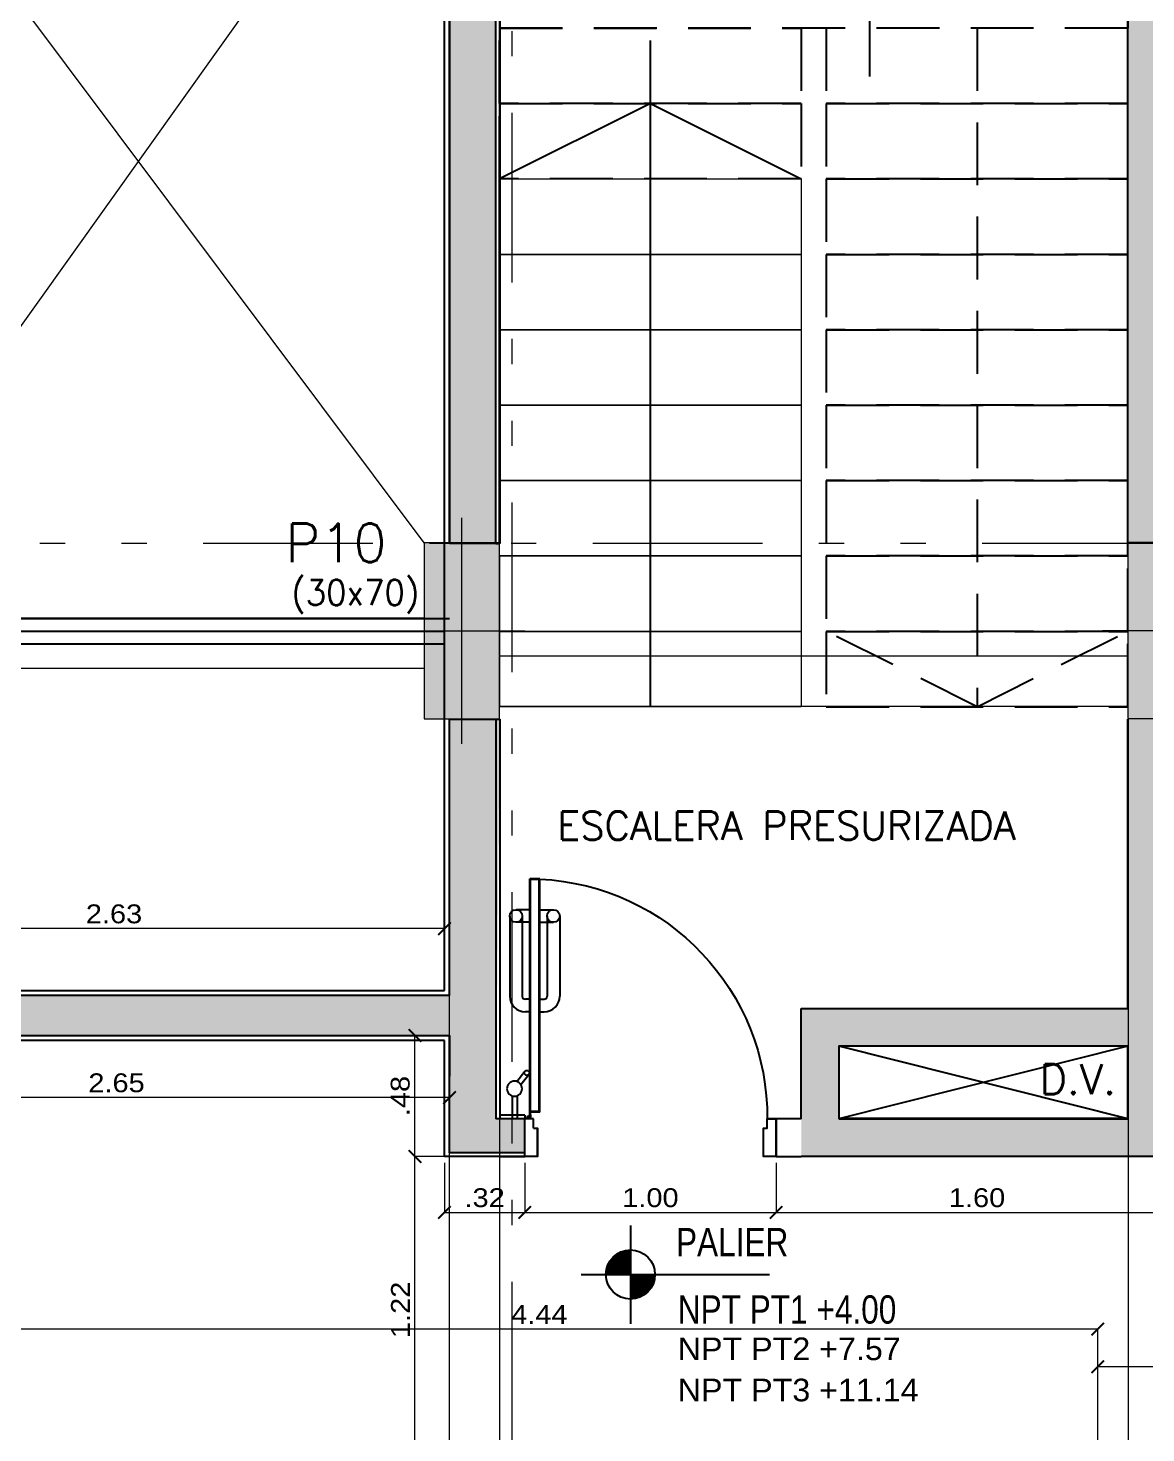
# Model space of a CAD drawing. Header units: metres. Extents: x 219 to 707, y -561 to -17.
# Drawn here: x 353.72 to 358.17, y -127.31 to -121.73 of the extents above; entities that cross this region are included whole.
import ezdxf
from ezdxf.enums import TextEntityAlignment as Align

# ---------------------------------------------------------------- set-up
doc = ezdxf.new("R2010")
doc.units = ezdxf.units.M
for name, pattern in [('CYPE_RAYAPUNTOPUNTO', [0.45, 0.225, -0.075, 0, -0.075, 0, -0.075]), ('HIDDEN', [0.375, 0.25, -0.125]), ('TRAZO_HUECO', [0.75, 0.5, -0.25])]:
    doc.linetypes.add(name, pattern=pattern)
for name, color, linetype in [('2', 2, 'Continuous'), ('A-Aberturas', 2, 'Continuous'), ('A-Muros', 4, 'Continuous'), ('A-Proyección', 1, 'HIDDEN'), ('A-Revoques', 1, 'Continuous'), ('A-Texto', 3, 'Continuous'), ('CT-75-NIVEL', 1, 'Continuous'), ('Dr Ejes en bloque', 4, 'Continuous'), ('TCOTA', 1, 'Continuous')]:
    doc.layers.add(name, color=color, linetype=linetype)
for name, color, linetype, lineweight in [('COTAS_REPLANTEO', 7, 'CYPE_RAYAPUNTOPUNTO', 0), ('ESC_ESCALON', 2, 'Continuous', 0), ('MUR_CARAS_HORMIGON', 1, 'Continuous', 20), ('PA_GRAF_HUEC', 7, 'Continuous', 0), ('PILAR_DIM', 253, 'Continuous', 0), ('PILAR_EJES', 1, 'Continuous', 0), ('PILAR_HORMIGON', 5, 'Continuous', 20), ('PILAR_REF', 253, 'Continuous', 0), ('VIG_CARAS', 253, 'Continuous', 9)]:
    doc.layers.add(name, color=color, linetype=linetype, lineweight=lineweight)
doc.layers.add('M1-Muro Común 20', color=12, linetype='Continuous', transparency=0.5)
doc.styles.add('1-50', font='arial.ttf', dxfattribs={"width": 1.1, "height": 0.075})
doc.styles.add('CYPETXT', font='romans', dxfattribs={"height": 0.2})
doc.styles.add('ROMANS', font='arial.ttf', dxfattribs={"width": 1.02, "height": 1.2})
doc.styles.add('T12', font='romans.shx', dxfattribs={"height": 0.12})
doc.dimstyles.new('1-50', dxfattribs={"dimscale": 0, "dimtxt": 0.075, "dimasz": 0.05, "dimexe": 0, "dimexo": 0.025, "dimgap": 0.02, "dimtad": 1, "dimzin": 4, "dimdsep": 46, "dimtxsty": '1-50', "dimblk": 'ARCHTICK', "dimcen": 0.09, "dimclrd": 256, "dimclre": 8, "dimclrt": 2, "dimadec": 0, "dimazin": 3, "dimtfac": 1, "dimtofl": 0, "dimtmove": 2, "dimatfit": 3, "dimldrblk": 'OPEN90', "dimfxl": 1, "dimtolj": 1, "dimtzin": 0, "dimlwd": 18, "dimlwe": 18, "dimarcsym": 0})

# ---------------------------------------------------------------- blocks, each defined once
blk = doc.blocks.new('A$C2B301203')
at = {"color": 1}
blk.add_line((0.0825, 0.8661), (0.0825, 0.9602), dxfattribs=at)
at = {"color": 1, "extrusion": (0, 1e-16, -1)}
for p, q in [((0.1328, 0.9464), (0.1328, 0.0029)), ((0.1358, 0.941), (0.1358, 0.0059)), ((0.1728, 0.931), (0.1358, 0.931)), ((0.1698, 0.928), (0.1358, 0.928)), ((0.1698, 0.928), (0.1698, 0.0059)), ((0.1728, 0.931), (0.1728, 0.0029)), ((0.1728, 0.0029), (0.1328, 0.0029)), ((0.1698, 0.0059), (0.1358, 0.0059))]:
    blk.add_line(p, q, dxfattribs=at)
at = {"color": 1, "extrusion": (-1e-16, 0, -1)}
for p, q in [((0.081, 0.8089), (0.1137, 0.7684)), ((0.0972, 0.8206), (0.1293, 0.781))]:
    blk.add_line(p, q, dxfattribs=at)
at = {"color": 1}
blk.add_lwpolyline([(0.0625, 0.8661), (0.0625, 0.9602)], dxfattribs=at)
blk.add_circle((0.0725, 0.8377), 0.0301, dxfattribs=at)
at = {"color": 1, "extrusion": (-1e-16, 0, -1)}
blk.add_circle((-0.1215, 0.7747), 0.01, dxfattribs=at)
at = {"layer": 'A-Aberturas'}
for p, q in [((0.1133, 1.1073), (0.1133, 0.9573)), ((1.1133, 1.1073), (1.1133, 0.9573)), ((0.1483, 0.9573), (0.1133, 0.9573))]:
    blk.add_line(p, q, dxfattribs=at)
at = {"layer": 'A-Aberturas', "extrusion": (0, 1e-16, -1)}
for p, q in [((0.1358, 0.941), (0.1358, 0.9518)), ((0.1358, 0.941), (0.1328, 0.941)), ((0.1328, 0.5316), (0.1154, 0.5316)), ((0.1728, 0.5316), (0.1903, 0.5316)), ((0.0534, 0.1508), (0.0534, 0.4697)), ((0.1034, 0.1508), (0.1034, 0.4697)), ((0.1328, 0.4816), (0.1154, 0.4816)), ((0.1728, 0.4816), (0.1903, 0.4816)), ((0.2022, 0.1508), (0.2022, 0.4697)), ((0.2522, 0.1508), (0.2522, 0.4697)), ((0.1328, 0.1758), (0.0784, 0.1758)), ((0.1728, 0.1758), (0.2272, 0.1758)), ((0.1328, 0.1258), (0.0784, 0.1258)), ((0.1728, 0.1258), (0.2272, 0.1258))]:
    blk.add_line(p, q, dxfattribs=at)
at = {"layer": 'A-Aberturas', "extrusion": (-1e-16, 0, -1)}
for q in [(0.1483, 0.9573), (0.1633, 0.9943)]:
    blk.add_line((0.1483, 0.9943), q, dxfattribs=at)
blk.add_lwpolyline([(-0.1633, 1.1073), (-0.1633, 0.9943), (-0.1633, 1.1073), (-0.1133, 1.1073)], dxfattribs=at)
at = {"layer": 'A-Aberturas'}
blk.add_lwpolyline([(1.1133, 1.1073), (1.0633, 1.1073), (1.0633, 1.0523)], dxfattribs=at)
blk.add_polyline3d([(1.0633, 1.1073, 0), (1.0633, 0.9943, 0), (1.0783, 0.9943, 0), (1.0783, 0.9573, 0), (1.1133, 0.9573, 0), (1.0783, 0.9573, 0)], dxfattribs=at)
at = {"layer": 'A-Aberturas', "extrusion": (0, 1e-16, -1)}
for centre, radius in [((-0.1294, 0.9518), 0.00636), ((-0.1294, 0.9518), 0.00431), ((-0.0784, 0.1508), 0.025), ((-0.2272, 0.1508), 0.025)]:
    blk.add_circle(centre, radius, dxfattribs=at)
at = {"layer": 'A-Aberturas'}
blk.add_arc((0.1294, 0.9518), 0.9489, 272.6207, 0.5064, dxfattribs=at)
at = {"layer": 'A-Aberturas', "extrusion": (0, 1e-16, -1)}
for centre, radius, start, end in [((-0.1154, 0.4697), 0.062, 0, 90), ((-0.1903, 0.4697), 0.062, 90, 180), ((-0.1154, 0.4697), 0.012, 0, 90), ((-0.1903, 0.4697), 0.012, 90, 180)]:
    blk.add_arc(centre, radius, start, end, dxfattribs=at)
blk = doc.blocks.new('_ArchTick')
at = {"color": 0, "linetype": 'ByBlock', "const_width": 0.15}
blk.add_lwpolyline([(-0.5, -0.5), (0.5, 0.5)], dxfattribs=at)
blk = doc.blocks.new('*D377')
at = {"layer": 'Defpoints', "color": 0, "transparency": 16777216}
for p in [(352.7459, -125.3084), (352.7459, -125.5539), (355.3759, -125.5539)]:
    blk.add_point(p, dxfattribs=at)
at = {"layer": 'TCOTA', "color": 8, "lineweight": 18, "transparency": 16777216}
for p, q in [((352.7459, -125.5289), (352.7459, -125.3084)), ((355.3759, -125.5289), (355.3759, -125.3084))]:
    blk.add_line(p, q, dxfattribs=at)
at = {"layer": 'TCOTA', "lineweight": 18, "transparency": 16777216}
blk.add_line((355.3759, -125.3084), (352.7459, -125.3084), dxfattribs=at)
at = {"layer": 'TCOTA', "lineweight": 18, "transparency": 16777216, "xscale": 0.05, "yscale": 0.05, "zscale": 0.05, "rotation": 180}
blk.add_blockref('_ArchTick', (352.7459, -125.3084), dxfattribs=at)
at = {"layer": 'TCOTA', "lineweight": 18, "transparency": 16777216, "xscale": 0.05, "yscale": 0.05, "zscale": 0.05}
blk.add_blockref('_ArchTick', (355.3759, -125.3084), dxfattribs=at)
at = {"layer": 'TCOTA', "color": 2, "transparency": 16777216, "insert": (354.0609, -125.2501), "char_height": 0.075, "attachment_point": 5, "style": '1-50'}
blk.add_mtext('\\A1;2.63', dxfattribs=at)
blk = doc.blocks.new('_Open90')
at = {"color": 0, "linetype": 'ByBlock', "lineweight": -2}
for p, q in [((0, 0), (-1, 0)), ((-0.5, 0.5), (0, 0)), ((0, 0), (-0.5, -0.5))]:
    blk.add_line(p, q, dxfattribs=at)
blk = doc.blocks.new('*D384')
at = {"layer": 'Defpoints', "color": 0, "transparency": 16777216}
for p in [(352.7459, -125.9805), (352.7459, -125.9805), (355.3958, -126.0648)]:
    blk.add_point(p, dxfattribs=at)
at = {"layer": 'TCOTA', "color": 8, "lineweight": 18, "transparency": 16777216}
for p, q in [((352.7459, -125.9555), (352.7459, -125.9805)), ((355.3958, -126.0398), (355.3958, -125.9805))]:
    blk.add_line(p, q, dxfattribs=at)
at = {"layer": 'TCOTA', "lineweight": 18, "transparency": 16777216}
blk.add_line((355.3958, -125.9805), (352.7459, -125.9805), dxfattribs=at)
at = {"layer": 'TCOTA', "lineweight": 18, "transparency": 16777216, "xscale": 0.05, "yscale": 0.05, "zscale": 0.05, "rotation": 180}
blk.add_blockref('_ArchTick', (352.7459, -125.9805), dxfattribs=at)
at = {"layer": 'TCOTA', "lineweight": 18, "transparency": 16777216, "xscale": 0.05, "yscale": 0.05, "zscale": 0.05}
blk.add_blockref('_ArchTick', (355.3958, -125.9805), dxfattribs=at)
at = {"layer": 'TCOTA', "color": 2, "transparency": 16777216, "insert": (354.0709, -125.9222), "char_height": 0.075, "attachment_point": 5, "style": '1-50'}
blk.add_mtext('\\A1;2.65', dxfattribs=at)
blk = doc.blocks.new('*D385')
at = {"layer": 'Defpoints', "color": 0, "transparency": 16777216}
for p in [(355.2586, -125.7339), (355.3959, -125.7339), (355.3958, -126.2148)]:
    blk.add_point(p, dxfattribs=at)
at = {"layer": 'TCOTA', "color": 8, "lineweight": 18, "transparency": 16777216}
for p, q in [((355.3709, -125.7339), (355.2586, -125.7339)), ((355.3708, -126.2148), (355.2586, -126.2148))]:
    blk.add_line(p, q, dxfattribs=at)
at = {"layer": 'TCOTA', "lineweight": 18, "transparency": 16777216}
blk.add_line((355.2586, -126.2148), (355.2586, -125.7339), dxfattribs=at)
at = {"layer": 'TCOTA', "lineweight": 18, "transparency": 16777216, "xscale": 0.05, "yscale": 0.05, "zscale": 0.05}
for p, rotation in [((355.2586, -125.7339), 90), ((355.2586, -126.2148), 270)]:
    blk.add_blockref('_ArchTick', p, dxfattribs=dict(at, rotation=rotation))
at = {"layer": 'TCOTA', "color": 2, "transparency": 16777216, "insert": (355.2003, -125.9743), "char_height": 0.075, "attachment_point": 5, "rotation": 90, "style": '1-50'}
blk.add_mtext('\\A1;.48', dxfattribs=at)
blk = doc.blocks.new('*D386')
at = {"layer": 'Defpoints', "color": 0, "transparency": 16777216}
for p in [(355.2586, -126.2148), (355.4388, -126.2148), (355.4388, -127.4351)]:
    blk.add_point(p, dxfattribs=at)
at = {"layer": 'TCOTA', "color": 8, "lineweight": 18, "transparency": 16777216}
for p, q in [((355.4138, -126.2148), (355.2586, -126.2148)), ((355.4138, -127.4351), (355.2586, -127.4351))]:
    blk.add_line(p, q, dxfattribs=at)
at = {"layer": 'TCOTA', "lineweight": 18, "transparency": 16777216}
blk.add_line((355.2586, -127.4351), (355.2586, -126.2148), dxfattribs=at)
at = {"layer": 'TCOTA', "lineweight": 18, "transparency": 16777216, "xscale": 0.05, "yscale": 0.05, "zscale": 0.05}
for p, rotation in [((355.2586, -126.2148), 90), ((355.2586, -127.4351), 270)]:
    blk.add_blockref('_ArchTick', p, dxfattribs=dict(at, rotation=rotation))
at = {"layer": 'TCOTA', "color": 2, "transparency": 16777216, "insert": (355.2009, -126.825), "char_height": 0.075, "attachment_point": 5, "rotation": 90, "style": '1-50'}
blk.add_mtext('\\A1;1.22', dxfattribs=at)
blk = doc.blocks.new('*D390')
at = {"layer": 'Defpoints', "color": 0, "transparency": 16777216}
for p in [(353.531, -126.9011), (353.531, -127.4151), (357.976, -127.4151)]:
    blk.add_point(p, dxfattribs=at)
at = {"layer": 'TCOTA', "color": 8, "lineweight": 18, "transparency": 16777216}
for p, q in [((353.531, -127.3901), (353.531, -126.9011)), ((357.976, -127.3901), (357.976, -126.9011))]:
    blk.add_line(p, q, dxfattribs=at)
at = {"layer": 'TCOTA', "lineweight": 18, "transparency": 16777216}
blk.add_line((357.976, -126.9011), (353.531, -126.9011), dxfattribs=at)
at = {"layer": 'TCOTA', "lineweight": 18, "transparency": 16777216, "xscale": 0.05, "yscale": 0.05, "zscale": 0.05, "rotation": 180}
blk.add_blockref('_ArchTick', (353.531, -126.9011), dxfattribs=at)
at = {"layer": 'TCOTA', "lineweight": 18, "transparency": 16777216, "xscale": 0.05, "yscale": 0.05, "zscale": 0.05}
blk.add_blockref('_ArchTick', (357.976, -126.9011), dxfattribs=at)
at = {"layer": 'TCOTA', "color": 2, "transparency": 16777216, "insert": (355.7535, -126.8436), "char_height": 0.075, "attachment_point": 5, "style": '1-50'}
blk.add_mtext('\\A1;4.44', dxfattribs=at)
blk = doc.blocks.new('*D391')
at = {"layer": 'Defpoints', "color": 0, "transparency": 16777216}
for p in [(357.976, -127.0511), (357.976, -127.4151), (359.5957, -127.4041)]:
    blk.add_point(p, dxfattribs=at)
at = {"layer": 'TCOTA', "color": 8, "lineweight": 18, "transparency": 16777216}
for p, q in [((357.976, -127.3901), (357.976, -127.0511)), ((359.5957, -127.3791), (359.5957, -127.0511))]:
    blk.add_line(p, q, dxfattribs=at)
at = {"layer": 'TCOTA', "lineweight": 18, "transparency": 16777216}
blk.add_line((359.5957, -127.0511), (357.976, -127.0511), dxfattribs=at)
at = {"layer": 'TCOTA', "lineweight": 18, "transparency": 16777216, "xscale": 0.05, "yscale": 0.05, "zscale": 0.05, "rotation": 180}
blk.add_blockref('_ArchTick', (357.976, -127.0511), dxfattribs=at)
at = {"layer": 'TCOTA', "lineweight": 18, "transparency": 16777216, "xscale": 0.05, "yscale": 0.05, "zscale": 0.05}
blk.add_blockref('_ArchTick', (359.5957, -127.0511), dxfattribs=at)
at = {"layer": 'TCOTA', "color": 2, "transparency": 16777216, "insert": (358.7858, -126.9928), "char_height": 0.075, "attachment_point": 5, "style": '1-50'}
blk.add_mtext('\\A1;1.62', dxfattribs=at)
blk = doc.blocks.new('*D392')
at = {"layer": 'Defpoints', "color": 0, "transparency": 16777216}
for p in [(355.3759, -126.2148), (355.6958, -126.2148), (355.6958, -126.4375)]:
    blk.add_point(p, dxfattribs=at)
at = {"layer": 'TCOTA', "color": 8, "lineweight": 18, "transparency": 16777216}
for p, q in [((355.3759, -126.2398), (355.3759, -126.4375)), ((355.6958, -126.2398), (355.6958, -126.4375))]:
    blk.add_line(p, q, dxfattribs=at)
at = {"layer": 'TCOTA', "lineweight": 18, "transparency": 16777216}
blk.add_line((355.3759, -126.4375), (355.6958, -126.4375), dxfattribs=at)
at = {"layer": 'TCOTA', "lineweight": 18, "transparency": 16777216, "xscale": 0.05, "yscale": 0.05, "zscale": 0.05, "rotation": 180}
blk.add_blockref('_ArchTick', (355.3759, -126.4375), dxfattribs=at)
at = {"layer": 'TCOTA', "lineweight": 18, "transparency": 16777216, "xscale": 0.05, "yscale": 0.05, "zscale": 0.05}
blk.add_blockref('_ArchTick', (355.6958, -126.4375), dxfattribs=at)
at = {"layer": 'TCOTA', "color": 2, "transparency": 16777216, "insert": (355.5359, -126.3792), "char_height": 0.075, "attachment_point": 5, "style": '1-50'}
blk.add_mtext('\\A1;.32', dxfattribs=at)
blk = doc.blocks.new('*D393')
at = {"layer": 'Defpoints', "color": 0, "transparency": 16777216}
for p in [(355.6958, -126.2148), (356.6958, -126.2148), (356.6958, -126.4375)]:
    blk.add_point(p, dxfattribs=at)
at = {"layer": 'TCOTA', "color": 8, "lineweight": 18, "transparency": 16777216}
for p, q in [((355.6958, -126.2398), (355.6958, -126.4375)), ((356.6958, -126.2398), (356.6958, -126.4375))]:
    blk.add_line(p, q, dxfattribs=at)
at = {"layer": 'TCOTA', "lineweight": 18, "transparency": 16777216}
blk.add_line((355.6958, -126.4375), (356.6958, -126.4375), dxfattribs=at)
at = {"layer": 'TCOTA', "lineweight": 18, "transparency": 16777216, "xscale": 0.05, "yscale": 0.05, "zscale": 0.05, "rotation": 180}
blk.add_blockref('_ArchTick', (355.6958, -126.4375), dxfattribs=at)
at = {"layer": 'TCOTA', "lineweight": 18, "transparency": 16777216, "xscale": 0.05, "yscale": 0.05, "zscale": 0.05}
blk.add_blockref('_ArchTick', (356.6958, -126.4375), dxfattribs=at)
at = {"layer": 'TCOTA', "color": 2, "transparency": 16777216, "insert": (356.1958, -126.3792), "char_height": 0.075, "attachment_point": 5, "style": '1-50'}
blk.add_mtext('\\A1;1.00', dxfattribs=at)
blk = doc.blocks.new('*D394')
at = {"layer": 'Defpoints', "color": 0, "transparency": 16777216}
for p in [(356.6958, -126.2148), (358.2956, -126.2148), (358.2956, -126.4375)]:
    blk.add_point(p, dxfattribs=at)
at = {"layer": 'TCOTA', "color": 8, "lineweight": 18, "transparency": 16777216}
for p, q in [((356.6958, -126.2398), (356.6958, -126.4375)), ((358.2956, -126.2398), (358.2956, -126.4375))]:
    blk.add_line(p, q, dxfattribs=at)
at = {"layer": 'TCOTA', "lineweight": 18, "transparency": 16777216}
blk.add_line((356.6958, -126.4375), (358.2956, -126.4375), dxfattribs=at)
at = {"layer": 'TCOTA', "lineweight": 18, "transparency": 16777216, "xscale": 0.05, "yscale": 0.05, "zscale": 0.05, "rotation": 180}
blk.add_blockref('_ArchTick', (356.6958, -126.4375), dxfattribs=at)
at = {"layer": 'TCOTA', "lineweight": 18, "transparency": 16777216, "xscale": 0.05, "yscale": 0.05, "zscale": 0.05}
blk.add_blockref('_ArchTick', (358.2956, -126.4375), dxfattribs=at)
at = {"layer": 'TCOTA', "color": 2, "transparency": 16777216, "insert": (357.4957, -126.3792), "char_height": 0.075, "attachment_point": 5, "style": '1-50'}
blk.add_mtext('\\A1;1.60', dxfattribs=at)
blk = doc.blocks.new('NIVELpl')
for p, q in [((0, 0.2609), (0, -0.2609)), ((-0.2609, 0), (0.7379, 0))]:
    blk.add_line(p, q)
at = {"const_width": 0.1304}
for points in [[(0, 0.0652, 0.414214), (-0.0652, 0, 1)], [(0, -0.0652, 0.414214), (0.0652, 0, 1)]]:
    blk.add_lwpolyline(points, format="xyb", dxfattribs=at)
blk.add_circle((0, 0), 0.1304)
at = {"style": 'ROMANS', "width": 0.8}
for tag, p in [('NIVEL', (0.7241, 0.0719)), ('DESCR', (0.7241, -0.2604))]:
    blk.add_attdef(tag, text='', height=0.15, dxfattribs=at).set_placement(p, align=Align.RIGHT)
blk = doc.blocks.new('*D490')
at = {"layer": 'Defpoints', "color": 0, "transparency": 16777216}
for p in [(355.6958, -126.2148), (356.6958, -126.2148), (356.6958, -126.4375)]:
    blk.add_point(p, dxfattribs=at)
at = {"layer": 'TCOTA', "color": 8, "lineweight": 18, "transparency": 16777216}
for p, q in [((355.6958, -126.2398), (355.6958, -126.4375)), ((356.6958, -126.2398), (356.6958, -126.4375))]:
    blk.add_line(p, q, dxfattribs=at)
at = {"layer": 'TCOTA', "lineweight": 18, "transparency": 16777216}
blk.add_line((355.6958, -126.4375), (356.6958, -126.4375), dxfattribs=at)
at = {"layer": 'TCOTA', "lineweight": 18, "transparency": 16777216, "xscale": 0.05, "yscale": 0.05, "zscale": 0.05, "rotation": 180}
blk.add_blockref('_ArchTick', (355.6958, -126.4375), dxfattribs=at)
at = {"layer": 'TCOTA', "lineweight": 18, "transparency": 16777216, "xscale": 0.05, "yscale": 0.05, "zscale": 0.05}
blk.add_blockref('_ArchTick', (356.6958, -126.4375), dxfattribs=at)
at = {"layer": 'TCOTA', "color": 2, "transparency": 16777216, "insert": (356.1958, -126.3792), "char_height": 0.075, "attachment_point": 5, "style": '1-50'}
blk.add_mtext('\\A1;1.00', dxfattribs=at)
blk = doc.blocks.new('*D491')
at = {"layer": 'Defpoints', "color": 0, "transparency": 16777216}
for p in [(356.6958, -126.2148), (358.2956, -126.2148), (358.2956, -126.4375)]:
    blk.add_point(p, dxfattribs=at)
at = {"layer": 'TCOTA', "color": 8, "lineweight": 18, "transparency": 16777216}
for p, q in [((356.6958, -126.2398), (356.6958, -126.4375)), ((358.2956, -126.2398), (358.2956, -126.4375))]:
    blk.add_line(p, q, dxfattribs=at)
at = {"layer": 'TCOTA', "lineweight": 18, "transparency": 16777216}
blk.add_line((356.6958, -126.4375), (358.2956, -126.4375), dxfattribs=at)
at = {"layer": 'TCOTA', "lineweight": 18, "transparency": 16777216, "xscale": 0.05, "yscale": 0.05, "zscale": 0.05, "rotation": 180}
blk.add_blockref('_ArchTick', (356.6958, -126.4375), dxfattribs=at)
at = {"layer": 'TCOTA', "lineweight": 18, "transparency": 16777216, "xscale": 0.05, "yscale": 0.05, "zscale": 0.05}
blk.add_blockref('_ArchTick', (358.2956, -126.4375), dxfattribs=at)
at = {"layer": 'TCOTA', "color": 2, "transparency": 16777216, "insert": (357.4957, -126.3792), "char_height": 0.075, "attachment_point": 5, "style": '1-50'}
blk.add_mtext('\\A1;1.60', dxfattribs=at)
blk = doc.blocks.new('Ejes del pilar')
at = {"layer": 'PILAR_EJES'}
for p, q in [((0, -0.5), (0, 0.5)), ((-0.5, 0), (0.5, 0))]:
    blk.add_line(p, q, dxfattribs=at)
blk = doc.blocks.new('A$Ce77abe1e')
h = blk.add_hatch(color=253)
h.dxf.hatch_style = 1
h.paths.add_polyline_path([(-0.35, -0.1), (0.35, -0.1), (0.35, 0.1), (-0.35, 0.1)])
h.paths.add_polyline_path([(4.525, -0.1004), (5.325, -0.1004), (5.325, 0.0996), (4.525, 0.0996)])
h.paths.add_polyline_path([(4.7997, -3.6492), (5.4997, -3.6492), (5.4997, -3.3492), (4.7997, -3.3492)])
h.paths.add_polyline_path([(-0.8503, -3.5992), (-0.0503, -3.5992), (-0.0503, -3.3492), (-0.8503, -3.3492)])
h.paths.add_polyline_path([(-0.8508, -9.9381), (-0.1508, -9.9381), (-0.1508, -9.6381), (-0.8508, -9.6381)])
h.paths.add_polyline_path([(4.7992, -10.4381), (5.0992, -10.4381), (5.0992, -9.6381), (4.7992, -9.6381)])
h.paths.add_polyline_path([(-0.3511, -13.9003), (-0.0511, -13.9003), (-0.0511, -13.3003), (-0.3511, -13.3003)])
h.paths.add_polyline_path([(4.7989, -13.9003), (5.0989, -13.9003), (5.0989, -13.3003), (4.7989, -13.3003)])
h.paths.add_polyline_path([(10.048, -13.9003), (10.348, -13.9003), (10.348, -13.3003), (10.048, -13.3003)])
h.paths.add_polyline_path([(10.0492, -10.3381), (10.3992, -10.3381), (10.3992, -9.6381), (10.0492, -9.6381)])
h.paths.add_polyline_path([(13.0992, -10.3381), (13.3992, -10.3381), (13.3992, -9.6381), (13.0992, -9.6381)])
h.paths.add_polyline_path([(13.0989, -13.9003), (13.3989, -13.9003), (13.3989, -13.2003), (13.0989, -13.2003)])
h.paths.add_polyline_path([(17.7502, -13.9003), (18.4502, -13.9003), (18.4502, -13.6003), (17.7502, -13.6003)])
h.paths.add_polyline_path([(23.15, -13.9003), (23.45, -13.9003), (23.45, -13.3003), (23.15, -13.3003)])
h.paths.add_polyline_path([(23.15, -10.3381), (23.45, -10.3381), (23.45, -9.6381), (23.15, -9.6381)])
h.paths.add_polyline_path([(23.1497, -3.5519), (23.4497, -3.5519), (23.4497, -2.8519), (23.1497, -2.8519)])
h.paths.add_polyline_path([(22.85, -0.2), (23.45, -0.2), (23.45, 0.1), (22.85, 0.1)])
h.paths.add_polyline_path([(13.6997, -4.05), (13.9997, -4.05), (13.9997, -3.35), (13.6997, -3.35)])
h.paths.add_polyline_path([(16.4997, -4.0492), (16.7997, -4.0492), (16.7997, -3.3492), (16.4997, -3.3492)])
h.paths.add_polyline_path([(9.5497, -3.6492), (10.2497, -3.6492), (10.2497, -3.3492), (9.5497, -3.3492)])
h.paths.add_polyline_path([(9.55, -0.2), (10.25, -0.2), (10.25, 0.1), (9.55, 0.1)])
at = {"layer": 'PILAR_HORMIGON'}
h = blk.add_hatch(color=253, dxfattribs=at)
h.dxf.hatch_style = 1
h.paths.add_polyline_path([(13.6998, -0.1), (14.3998, -0.1), (14.3998, 0.1), (13.6998, 0.1)], flags=17)
h.paths.add_polyline_path([(23.15, -13.9003), (23.45, -13.9003), (23.45, -13.3003), (23.15, -13.3003)], flags=17)
h.paths.add_polyline_path([(17.7502, -13.9003), (18.4502, -13.9003), (18.4502, -13.6003), (17.7502, -13.6003)], flags=17)
h.paths.add_polyline_path([(13.0989, -13.9003), (13.3989, -13.9003), (13.3989, -13.2003), (13.0989, -13.2003)], flags=17)
h.paths.add_polyline_path([(10.048, -13.9003), (10.348, -13.9003), (10.348, -13.3003), (10.048, -13.3003)], flags=17)
h.paths.add_polyline_path([(4.7989, -13.9003), (5.0989, -13.9003), (5.0989, -13.3003), (4.7989, -13.3003)], flags=17)
h.paths.add_polyline_path([(-0.3511, -13.9003), (-0.0511, -13.9003), (-0.0511, -13.3003), (-0.3511, -13.3003)], flags=17)
h.paths.add_polyline_path([(23.15, -10.3381), (23.45, -10.3381), (23.45, -9.6381), (23.15, -9.6381)], flags=17)
h.paths.add_polyline_path([(13.0992, -10.3381), (13.3992, -10.3381), (13.3992, -9.6381), (13.0992, -9.6381)], flags=17)
h.paths.add_polyline_path([(10.0492, -10.3381), (10.3992, -10.3381), (10.3992, -9.6381), (10.0492, -9.6381)], flags=17)
h.paths.add_polyline_path([(4.7992, -10.4381), (5.0992, -10.4381), (5.0992, -9.6381), (4.7992, -9.6381)], flags=17)
h.paths.add_polyline_path([(-0.8508, -9.9381), (-0.1508, -9.9381), (-0.1508, -9.6381), (-0.8508, -9.6381)], flags=17)
h.paths.add_polyline_path([(23.1497, -3.5519), (23.4497, -3.5519), (23.4497, -2.8519), (23.1497, -2.8519)], flags=17)
h.paths.add_polyline_path([(16.4997, -4.0492), (16.7997, -4.0492), (16.7997, -3.3492), (16.4997, -3.3492)], flags=17)
h.paths.add_polyline_path([(13.6997, -4.05), (13.9997, -4.05), (13.9997, -3.35), (13.6997, -3.35)], flags=17)
h.paths.add_polyline_path([(9.5497, -3.6492), (10.2497, -3.6492), (10.2497, -3.3492), (9.5497, -3.3492)], flags=17)
h.paths.add_polyline_path([(4.7997, -3.6492), (5.4997, -3.6492), (5.4997, -3.3492), (4.7997, -3.3492)], flags=17)
h.paths.add_polyline_path([(-0.8503, -3.5992), (-0.0503, -3.5992), (-0.0503, -3.3492), (-0.8503, -3.3492)], flags=17)
h.paths.add_polyline_path([(22.85, -0.2), (23.45, -0.2), (23.45, 0.1), (22.85, 0.1)], flags=17)
h.paths.add_polyline_path([(16.5, -0.1), (17.2, -0.1), (17.2, 0.1), (16.5, 0.1)], flags=17)
h.paths.add_polyline_path([(9.55, -0.2), (10.25, -0.2), (10.25, 0.1), (9.55, 0.1)], flags=17)
h.paths.add_polyline_path([(4.525, -0.1004), (5.325, -0.1004), (5.325, 0.0996), (4.525, 0.0996)], flags=17)
h.paths.add_polyline_path([(-0.35, -0.1), (0.35, -0.1), (0.35, 0.1), (-0.35, 0.1)], flags=17)
h.paths.add_polyline_path([(16.4997, -4.0492), (16.7997, -4.0492), (16.7997, -3.3492), (16.4997, -3.3492)], flags=0)
h.paths.add_polyline_path([(13.6997, -4.05), (13.9997, -4.05), (13.9997, -3.35), (13.6997, -3.35)], flags=0)
h.paths.add_polyline_path([(16.5, -0.1), (17.2, -0.1), (17.2, 0.1), (16.5, 0.1)])
h.paths.add_polyline_path([(13.6998, -0.1), (14.3998, -0.1), (14.3998, 0.1), (13.6998, 0.1)])
h.paths.add_polyline_path([(13.6998, -0.1), (14.3998, -0.1), (14.3998, 0.1), (13.6998, 0.1)], flags=17)
h.paths.add_polyline_path([(23.15, -13.9003), (23.45, -13.9003), (23.45, -13.3003), (23.15, -13.3003)], flags=17)
h.paths.add_polyline_path([(17.7502, -13.9003), (18.4502, -13.9003), (18.4502, -13.6003), (17.7502, -13.6003)], flags=17)
h.paths.add_polyline_path([(13.0989, -13.9003), (13.3989, -13.9003), (13.3989, -13.2003), (13.0989, -13.2003)], flags=17)
h.paths.add_polyline_path([(10.048, -13.9003), (10.348, -13.9003), (10.348, -13.3003), (10.048, -13.3003)], flags=17)
h.paths.add_polyline_path([(4.7989, -13.9003), (5.0989, -13.9003), (5.0989, -13.3003), (4.7989, -13.3003)], flags=17)
h.paths.add_polyline_path([(-0.3511, -13.9003), (-0.0511, -13.9003), (-0.0511, -13.3003), (-0.3511, -13.3003)], flags=17)
h.paths.add_polyline_path([(23.15, -10.3381), (23.45, -10.3381), (23.45, -9.6381), (23.15, -9.6381)], flags=17)
h.paths.add_polyline_path([(13.0992, -10.3381), (13.3992, -10.3381), (13.3992, -9.6381), (13.0992, -9.6381)], flags=17)
h.paths.add_polyline_path([(10.0492, -10.3381), (10.3992, -10.3381), (10.3992, -9.6381), (10.0492, -9.6381)], flags=17)
h.paths.add_polyline_path([(4.7992, -10.4381), (5.0992, -10.4381), (5.0992, -9.6381), (4.7992, -9.6381)], flags=17)
h.paths.add_polyline_path([(-0.8508, -9.9381), (-0.1508, -9.9381), (-0.1508, -9.6381), (-0.8508, -9.6381)], flags=17)
h.paths.add_polyline_path([(23.1497, -3.5519), (23.4497, -3.5519), (23.4497, -2.8519), (23.1497, -2.8519)], flags=17)
h.paths.add_polyline_path([(16.4997, -4.0492), (16.7997, -4.0492), (16.7997, -3.3492), (16.4997, -3.3492)], flags=17)
h.paths.add_polyline_path([(13.6997, -4.05), (13.9997, -4.05), (13.9997, -3.35), (13.6997, -3.35)], flags=17)
h.paths.add_polyline_path([(9.5497, -3.6492), (10.2497, -3.6492), (10.2497, -3.3492), (9.5497, -3.3492)], flags=17)
h.paths.add_polyline_path([(4.7997, -3.6492), (5.4997, -3.6492), (5.4997, -3.3492), (4.7997, -3.3492)], flags=17)
h.paths.add_polyline_path([(-0.8503, -3.5992), (-0.0503, -3.5992), (-0.0503, -3.3492), (-0.8503, -3.3492)], flags=17)
h.paths.add_polyline_path([(22.85, -0.2), (23.45, -0.2), (23.45, 0.1), (22.85, 0.1)], flags=17)
h.paths.add_polyline_path([(16.5, -0.1), (17.2, -0.1), (17.2, 0.1), (16.5, 0.1)], flags=17)
h.paths.add_polyline_path([(9.55, -0.2), (10.25, -0.2), (10.25, 0.1), (9.55, 0.1)], flags=17)
h.paths.add_polyline_path([(4.525, -0.1004), (5.325, -0.1004), (5.325, 0.0996), (4.525, 0.0996)], flags=17)
h.paths.add_polyline_path([(-0.35, -0.1), (0.35, -0.1), (0.35, 0.1), (-0.35, 0.1)], flags=17)
at = {"layer": 'MUR_CARAS_HORMIGON'}
for p, q in [((15.3513, -5.35), (16.5011, -5.35)), ((15.3513, -5.6388), (15.3513, -5.35)), ((16.5011, -5.6388), (15.3513, -5.6388))]:
    blk.add_line(p, q, dxfattribs=at)
at = {"layer": 'PA_GRAF_HUEC', "linetype": 'TRAZO_HUECO', "ltscale": 20}
for points in [[(11.2653, -3.6487), (13.7997, -0.1)], [(13.6997, -3.35), (11.2653, -0.1)], [(15.3513, -5.35), (16.5011, -5.6388)], [(15.3513, -5.6388), (16.5011, -5.35)]]:
    blk.add_lwpolyline(points, dxfattribs=at)
at = {"layer": 'PILAR_HORMIGON'}
for points in [[(13.6997, -4.05), (13.9997, -4.05), (13.9997, -3.35), (13.6997, -3.35), (13.6997, -4.05)], [(13.6997, -4.05), (13.9997, -4.05), (13.9997, -3.35), (13.6997, -3.35), (13.6997, -4.05)], [(13.6997, -4.05), (13.9997, -4.05), (13.9997, -3.35), (13.6997, -3.35), (13.6997, -4.05)], [(16.4997, -4.0492), (16.7997, -4.0492), (16.7997, -3.3492), (16.4997, -3.3492), (16.4997, -4.0492)], [(16.4997, -4.0492), (16.7997, -4.0492), (16.7997, -3.3492), (16.4997, -3.3492), (16.4997, -4.0492)], [(16.4997, -4.0492), (16.7997, -4.0492), (16.7997, -3.3492), (16.4997, -3.3492), (16.4997, -4.0492)]]:
    blk.add_lwpolyline(points, close=True, dxfattribs=at)
at = {"layer": 'VIG_CARAS'}
for p, q in [((14, -3.8), (16.4997, -3.8)), ((14, -4), (16.4997, -4))]:
    blk.add_line(p, q, dxfattribs=at)
for points in [[(13.7997, -3.35), (13.7997, -0.1)], [(13.9997, -3.35), (13.9997, -0.1)], [(16.5, -0.1), (16.4997, -3.3492)], [(10.2497, -3.6487), (13.6997, -3.6487)], [(10.2497, -3.8487), (13.6997, -3.8487)], [(13.7997, -4.05), (13.7997, -9.6381)], [(13.9997, -4.05), (13.9997, -9.6381)], [(16.5011, -4.0492), (16.5011, -9.6381)]]:
    blk.add_lwpolyline(points, dxfattribs=at)
at = {"layer": 'PILAR_EJES', "xscale": 0.5, "yscale": 0.9000000000000001}
for p in [(13.8497, -3.7), (16.6497, -3.6992)]:
    blk.add_blockref('Ejes del pilar', p, dxfattribs=at)
at = {"layer": 'PILAR_DIM', "lineweight": 0, "style": 'CYPETXT', "width": 0.882521}
blk.add_text('(30x70)', height=0.1, dxfattribs=at).set_placement((13.1713, -3.5976), (13.6798, -3.5976), align=Align.FIT)
blk.add_text('(30x70)', height=0.1, dxfattribs=at).set_placement((13.1713, -3.5976), (13.6798, -3.5976), align=Align.FIT)
at = {"layer": 'PILAR_REF', "style": 'CYPETXT', "width": 0.951021}
blk.add_text('P10', height=0.15333, dxfattribs=at).set_placement((13.1473, -3.4264), (13.5501, -3.4264), align=Align.FIT)
blk = doc.blocks.new('DSADADASDAS')
at = {"layer": 'COTAS_REPLANTEO', "ltscale": 3}
for p, q in [((129.9275, 125.9327, -0.525), (129.9275, 146.4778, -0.525)), ((110.0984, 140.3953, -0.525), (141.6696, 140.3953, -0.525))]:
    blk.add_line(p, q, dxfattribs=at)

msp = doc.modelspace()

# ---------------------------------------------------------------- hatches: boundary and pattern name
at = {"layer": 'M1-Muro Común 20', "transparency": 33554687}
h = msp.add_hatch(color=256, dxfattribs=at)
h.dxf.hatch_style = 1
h.paths.add_polyline_path([(358.2956, -120.526), (358.0956, -120.526), (358.0956, -121.726), (358.0956, -123.7753), (358.2956, -123.7753)])
h.paths.add_polyline_path([(358.2956, -124.4753), (358.0956, -124.4753), (358.0956, -124.926), (358.0956, -126.0648), (356.9458, -126.0648), (356.9458, -125.776), (358.0956, -125.776), (358.0955, -125.626), (356.7958, -125.626), (356.7958, -126.2148), (358.2956, -126.2148)])
h.paths.add_polyline_path([(355.5958, -124.475), (355.3958, -124.475), (355.3958, -126.1998), (355.6958, -126.1998), (355.6958, -126.0648), (355.5808, -126.0648)])
h.paths.add_polyline_path([(355.5808, -123.226), (355.5808, -122.926), (355.5808, -122.626), (355.5808, -122.326), (355.5808, -122.026), (355.5808, -120.526), (355.3958, -120.526), (355.3958, -123.776), (355.5808, -123.776), (355.5808, -123.526)])
h.paths.add_polyline_path([(358.0958, -120.3255), (356.0938, -120.326), (356.0938, -120.526), (358.0958, -120.526)])
edge = h.paths.add_edge_path()
edge.add_line((357.0097, -120.526), (357.0674, -120.526))
edge.add_line((357.0674, -120.526), (356.8952, -120.526))
edge.add_arc((356.9525, -121.0098), 0.4871, 83.2533, 96.7467, ccw=False)
edge = h.paths.add_edge_path()
edge.add_line((358.0952, -124.4753), (358.0955, -124.445))
edge.add_arc((356.8956, -124.426), 1.2, 357.6481, 359.0932, ccw=False)
edge.add_line((358.0946, -124.4753), (358.0952, -124.4753))
h = msp.add_hatch(color=256, dxfattribs=at)
h.dxf.hatch_style = 1
h.paths.add_polyline_path([(355.3956, -125.5739), (352.7459, -125.5739), (352.7459, -125.7339), (355.3956, -125.7339)])
h = msp.add_hatch(color=256, dxfattribs=at)
h.dxf.hatch_style = 1
h.paths.add_polyline_path([(355.3956, -125.5739), (352.7459, -125.5739), (352.7459, -125.7339), (355.3956, -125.7339)])

# ---------------------------------------------------------------- linework, layer by layer
at = {"layer": '2'}
for p, q in [((356.1955, -122.026), (355.5955, -122.326)), ((356.1955, -122.026), (355.5955, -122.326)), ((356.1955, -124.426), (356.1955, -122.026)), ((356.1955, -122.026), (356.7955, -122.326)), ((356.1955, -124.426), (356.1955, -122.026)), ((356.1955, -122.026), (356.7955, -122.326))]:
    msp.add_line(p, q, dxfattribs=at)
at = {"layer": 'A-Muros'}
for p, q in [((355.3958, -123.776), (355.3958, -120.526)), ((355.5958, -120.526), (355.5958, -123.776)), ((358.0956, -123.7753), (358.0956, -120.526)), ((358.0956, -123.7753), (358.0956, -120.526)), ((355.5958, -123.776), (355.3958, -123.776)), ((355.5808, -123.776), (355.3958, -123.776)), ((358.2956, -123.7753), (358.0956, -123.7753)), ((358.2956, -123.7753), (358.0956, -123.7753)), ((355.3958, -125.5739), (355.3958, -124.475)), ((355.3958, -124.475), (355.5958, -124.475)), ((355.3958, -125.5739), (355.3958, -124.475)), ((355.3958, -124.475), (355.5808, -124.475)), ((355.5808, -124.475), (355.5808, -126.0648)), ((355.5958, -124.475), (355.5958, -126.0648)), ((358.0956, -125.626), (358.0956, -124.4753)), ((358.0956, -125.626), (358.0956, -124.4753)), ((356.7958, -126.0648), (356.7958, -125.626)), ((356.7958, -125.626), (358.0956, -125.626)), ((356.7958, -126.0648), (356.7958, -125.626)), ((356.7958, -125.626), (358.0956, -125.626)), ((355.3958, -126.1998), (355.3958, -125.7339)), ((355.3959, -126.1998), (355.3959, -125.7339)), ((358.0956, -125.776), (356.9458, -125.776)), ((356.9458, -125.776), (356.9458, -126.0648)), ((358.0956, -125.776), (356.9458, -125.776)), ((356.9458, -125.776), (356.9458, -126.0648)), ((358.0956, -126.0648), (358.0956, -125.776)), ((358.0956, -126.0648), (358.0956, -125.776)), ((355.6958, -126.0648), (355.5808, -126.0648)), ((355.6958, -126.0648), (355.5958, -126.0648)), ((355.6958, -126.2148), (355.6958, -126.0648)), ((355.6958, -126.1998), (355.6958, -126.0648)), ((356.7958, -126.0648), (356.6958, -126.0648)), ((356.6958, -126.0648), (356.6958, -126.2148)), ((356.7958, -126.0648), (356.6958, -126.0648)), ((356.6958, -126.0648), (356.6958, -126.2148)), ((356.9458, -126.0648), (358.0956, -126.0648)), ((356.9458, -126.0648), (358.0956, -126.0648)), ((355.6958, -126.1998), (355.3958, -126.1998)), ((355.5958, -126.2148), (355.3958, -126.2148)), ((355.5958, -126.2148), (355.6958, -126.2148)), ((356.6958, -126.2148), (356.7958, -126.2148)), ((356.6958, -126.2148), (356.7958, -126.2148)), ((358.2956, -126.2148), (356.7958, -126.2148)), ((358.2956, -126.2148), (356.7958, -126.2148))]:
    msp.add_line(p, q, dxfattribs=at)
at = {"layer": 'A-Muros', "transparency": 33554687}
for p, q in [((355.3959, -125.5739), (352.7609, -125.5739)), ((352.7609, -125.7339), (355.3959, -125.7339)), ((355.3959, -125.7339), (355.3959, -125.8948)), ((355.3959, -125.8948), (355.3959, -125.8948))]:
    msp.add_line(p, q, dxfattribs=at)
at = {"layer": 'A-Muros'}
for points in [[(355.3958, -120.526), (355.3958, -123.776)], [(355.5808, -123.776), (355.5808, -120.526)]]:
    msp.add_lwpolyline(points, dxfattribs=at)
at = {"layer": 'A-Proyección'}
for p, q in [((356.1955, -122.026), (356.1955, -121.726)), ((356.1955, -122.026), (356.1955, -121.726)), ((357.4955, -121.726), (357.4955, -124.426)), ((357.4955, -121.726), (357.4955, -124.426)), ((357.4955, -124.4255), (356.8955, -124.126)), ((357.4955, -124.4255), (356.8955, -124.126)), ((357.4955, -124.4255), (358.0956, -124.1255)), ((357.4955, -124.4255), (358.0956, -124.1255))]:
    msp.add_line(p, q, dxfattribs=at)
at = {"layer": 'A-Proyección', "linetype": 'Continuous', "transparency": 33554687}
msp.add_line((352.8609, -124.0748), (355.3959, -124.0748), dxfattribs=at)
at = {"layer": 'A-Proyección', "linetype": 'ByBlock'}
msp.add_line((358.0956, -126.0648), (356.9458, -125.776), dxfattribs=at)
msp.add_line((358.0956, -126.0648), (356.9458, -125.776), dxfattribs=at)
at = {"layer": 'A-Proyección', "linetype": 'Continuous', "transparency": 33554687}
for points in [[(351.8609, -120.3047), (352.8609, -120.3047), (352.8609, -124.0748), (355.3959, -124.0748)], [(351.8609, -120.3737), (352.8109, -120.3737), (352.8109, -124.1248), (355.3759, -124.1248)], [(351.8609, -120.3737), (352.8109, -120.3737), (352.8109, -124.1248), (355.3759, -124.1248)], [(351.8609, -120.4237), (352.7609, -120.4237), (352.7609, -124.1748), (355.3759, -124.1748)], [(351.8609, -120.4237), (352.7609, -120.4237), (352.7609, -124.1748), (355.3759, -124.1748)]]:
    msp.add_lwpolyline(points, dxfattribs=at)
at = {"layer": 'A-Proyección'}
for points in [[(358.0956, -120.526), (358.0956, -121.726), (355.5958, -121.726), (355.5958, -120.526)], [(355.5955, -121.726), (356.7955, -121.726), (356.7955, -122.026), (355.5955, -122.026)], [(358.0955, -121.726), (356.8955, -121.726), (356.8955, -122.026), (358.0955, -122.026)], [(358.0955, -121.726), (356.8955, -121.726), (356.8955, -122.026), (358.0955, -122.026)], [(355.5955, -122.026), (356.7955, -122.026), (356.7955, -122.326), (355.5955, -122.326)], [(355.5955, -122.026), (356.7955, -122.026), (356.7955, -122.326), (355.5955, -122.326)], [(358.0955, -122.026), (356.8955, -122.026), (356.8955, -122.326), (358.0955, -122.326)], [(358.0955, -122.026), (356.8955, -122.026), (356.8955, -122.326), (358.0955, -122.326)], [(358.0955, -122.326), (356.8955, -122.326), (356.8955, -122.626), (358.0955, -122.626)], [(358.0955, -122.326), (356.8955, -122.326), (356.8955, -122.626), (358.0955, -122.626)], [(358.0955, -122.626), (356.8955, -122.626), (356.8955, -122.926), (358.0955, -122.926)], [(358.0955, -122.626), (356.8955, -122.626), (356.8955, -122.926), (358.0955, -122.926)], [(358.0955, -122.926), (356.8955, -122.926), (356.8955, -123.226), (358.0955, -123.226)], [(358.0955, -122.926), (356.8955, -122.926), (356.8955, -123.226), (358.0955, -123.226)], [(358.0955, -123.226), (356.8955, -123.226), (356.8955, -123.526), (358.0955, -123.526)], [(358.0955, -123.226), (356.8955, -123.226), (356.8955, -123.526), (358.0955, -123.526)], [(358.0955, -123.526), (356.8955, -123.526), (356.8955, -123.826), (358.0955, -123.826)], [(358.0955, -123.526), (356.8955, -123.526), (356.8955, -123.826), (358.0955, -123.826)]]:
    msp.add_lwpolyline(points, close=True, dxfattribs=at)
for points in [[(358.0956, -124.126), (358.0955, -123.826), (356.8955, -123.826), (356.8955, -124.126), (358.0956, -124.126)], [(358.0956, -124.126), (358.0955, -123.826), (356.8955, -123.826), (356.8955, -124.126), (358.0956, -124.126)], [(358.0956, -124.426), (358.0955, -124.126), (356.8955, -124.126), (356.8955, -124.426), (358.0956, -124.426)], [(358.0956, -124.426), (358.0955, -124.126), (356.8955, -124.126), (356.8955, -124.426), (358.0956, -124.426)]]:
    msp.add_lwpolyline(points, dxfattribs=at)
at = {"layer": 'A-Proyección', "linetype": 'ByBlock'}
msp.add_lwpolyline([(358.0956, -125.776), (356.946, -126.0648)], dxfattribs=at)
msp.add_lwpolyline([(358.0956, -125.776), (356.946, -126.0648)], dxfattribs=at)
at = {"layer": 'A-Revoques', "transparency": 33554687}
for p, q in [((355.3759, -125.5539), (355.3759, -120.3051)), ((352.7459, -125.5539), (355.3759, -125.5539)), ((355.3759, -125.7539), (352.7459, -125.7539)), ((355.3759, -126.2148), (355.3759, -125.7539))]:
    msp.add_line(p, q, dxfattribs=at)
at = {"layer": 'A-Revoques'}
for p, q in [((355.5958, -124.475), (355.5958, -126.0498)), ((355.6958, -126.0498), (355.5958, -126.0498)), ((355.6958, -126.0498), (355.6958, -126.0648)), ((355.6958, -126.2148), (355.3759, -126.2148))]:
    msp.add_line(p, q, dxfattribs=at)
msp.add_lwpolyline([(355.5808, -123.776), (355.5955, -123.776), (355.5958, -120.526)], dxfattribs=at)
at = {"layer": 'A-Texto', "transparency": 33554687}
msp.add_line((357.0674, -119.1799), (357.0674, -121.9182), dxfattribs=at)
at = {"layer": 'ESC_ESCALON'}
for points in [[(355.5955, -122.326), (356.7955, -122.326), (356.7955, -122.626), (355.5955, -122.626)], [(355.5955, -122.326), (356.7955, -122.326), (356.7955, -122.626), (355.5955, -122.626)], [(355.5955, -122.626), (356.7955, -122.626), (356.7955, -122.926), (355.5955, -122.926)], [(355.5955, -122.626), (356.7955, -122.626), (356.7955, -122.926), (355.5955, -122.926)], [(355.5955, -122.926), (356.7955, -122.926), (356.7955, -123.226), (355.5955, -123.226)], [(355.5955, -122.926), (356.7955, -122.926), (356.7955, -123.226), (355.5955, -123.226)], [(355.5955, -123.226), (356.7955, -123.226), (356.7955, -123.526), (355.5955, -123.526)], [(355.5955, -123.226), (356.7955, -123.226), (356.7955, -123.526), (355.5955, -123.526)], [(355.5958, -123.826), (356.7955, -123.826), (356.7955, -124.126), (355.5958, -124.126)], [(355.5958, -123.826), (356.7955, -123.826), (356.7955, -124.126), (355.5958, -124.126)], [(355.5958, -124.126), (356.7955, -124.126), (356.7955, -124.426), (355.5958, -124.426)], [(355.5958, -124.126), (356.7955, -124.126), (356.7955, -124.426), (355.5958, -124.426)]]:
    msp.add_lwpolyline(points, close=True, dxfattribs=at)
msp.add_lwpolyline([(355.5955, -123.776), (355.5955, -123.526), (356.7955, -123.526), (356.7955, -123.826), (355.5958, -123.826)], dxfattribs=at)
msp.add_lwpolyline([(355.5955, -123.776), (355.5955, -123.526), (356.7955, -123.526), (356.7955, -123.826), (355.5958, -123.826)], dxfattribs=at)

# ---------------------------------------------------------------- block references
msp.add_blockref('A$Ce77abe1e', (341.5956, -120.4237))
at = {"layer": 'A-Aberturas', "xscale": -1, "rotation": 180.0000158623989}
msp.add_blockref('A$C2B301203', (355.5825, -125.1075), dxfattribs=at)
at = {"layer": 'CT-75-NIVEL'}
ref = msp.add_blockref('NIVELpl', (356.1161, -126.6844), dxfattribs=dict(at, xscale=0.75, yscale=0.75, zscale=0.75))
ref.add_attrib('NIVEL', 'PALIER ', dxfattribs={"layer": '0', "height": 0.1125, "style": 'ROMANS', "width": 0.8}).set_placement((356.7795, -126.6118), align=Align.RIGHT)
ref.add_attrib('DESCR', 'NPT PT1 +4.00', dxfattribs={"layer": '0', "height": 0.1125, "style": 'ROMANS', "width": 0.8}).set_placement((357.1745, -126.8797), align=Align.RIGHT)
at = {"layer": 'Dr Ejes en bloque'}
msp.add_blockref('DSADADASDAS', (225.7179, -264.1705, 0.525), dxfattribs=at)

# ---------------------------------------------------------------- texts
at = {"layer": 'A-Texto', "transparency": 33554687, "style": 'T12'}
msp.add_text('ESCALERA PRESURIZADA', height=0.112608, dxfattribs=at).set_placement((355.8248, -124.9548))
msp.add_text('ESCALERA PRESURIZADA', height=0.112608, dxfattribs=at).set_placement((355.8248, -124.9548))
at = {"layer": 'A-Texto', "style": 'T12'}
msp.add_text('D.V.', height=0.12, dxfattribs=at).set_placement((357.7453, -125.967))
at = {"layer": 'CT-75-NIVEL', "char_height": 0.09, "attachment_point": 1, "style": 'ROMANS'}
for s, insert in [('NPT PT2 +7.57', (356.3046, -126.935)), ('NPT PT3 +11.14', (356.3046, -127.0987))]:
    msp.add_mtext_dynamic_manual_height_columns(s, width=0.949081, gutter_width=0.3, heights=[0], dxfattribs=dict(at, insert=insert))

# ---------------------------------------------------------------- dimensions: what is measured, and where the dimension line sits
at = {"layer": 'TCOTA'}
for base, p1, p2, picture, middle in [((352.7459, -125.3084), (355.3759, -125.5539), (352.7459, -125.5539), '*D377', (354.0609, -125.2501)), ((352.7459, -125.9805), (355.3958, -126.0648), (352.7459, -125.9805), '*D384', (354.0709, -125.9222)), ((355.6958, -126.4375), (355.3759, -126.2148), (355.6958, -126.2148), '*D392', (355.5359, -126.3792)), ((356.6958, -126.4375), (355.6958, -126.2148), (356.6958, -126.2148), '*D393', (356.1958, -126.3792)), ((356.6958, -126.4375), (355.6958, -126.2148), (356.6958, -126.2148), '*D490', (356.1958, -126.3792)), ((358.2956, -126.4375), (356.6958, -126.2148), (358.2956, -126.2148), '*D394', (357.4957, -126.3792)), ((358.2956, -126.4375), (356.6958, -126.2148), (358.2956, -126.2148), '*D491', (357.4957, -126.3792)), ((353.53099, -126.9011), (357.97598, -127.4151), (353.53099, -127.4151), '*D390', (355.75348, -126.8436)), ((357.976, -127.0511), (359.5957, -127.4041), (357.976, -127.4151), '*D391', (358.7858, -126.9928))]:
    dim = msp.add_linear_dim(base=base, p1=p1, p2=p2, dimstyle='1-50', override={"dimscale": 1}, dxfattribs=at)
    dim.commit()
    dim.dimension.update_dxf_attribs({"geometry": picture, "text_midpoint": middle})
for base, p1, p2, picture, middle in [((355.2586, -125.7339), (355.3958, -126.2148), (355.3959, -125.7339), '*D385', (355.2003, -125.9743)), ((355.2586, -126.2148), (355.4388, -127.4351), (355.4388, -126.2148), '*D386', (355.2009, -126.825))]:
    dim = msp.add_linear_dim(base=base, p1=p1, p2=p2, angle=90, dimstyle='1-50', override={"dimscale": 1}, dxfattribs=at)
    dim.commit()
    dim.dimension.update_dxf_attribs({"geometry": picture, "text_midpoint": middle})

doc.saveas('drawing.dxf')
